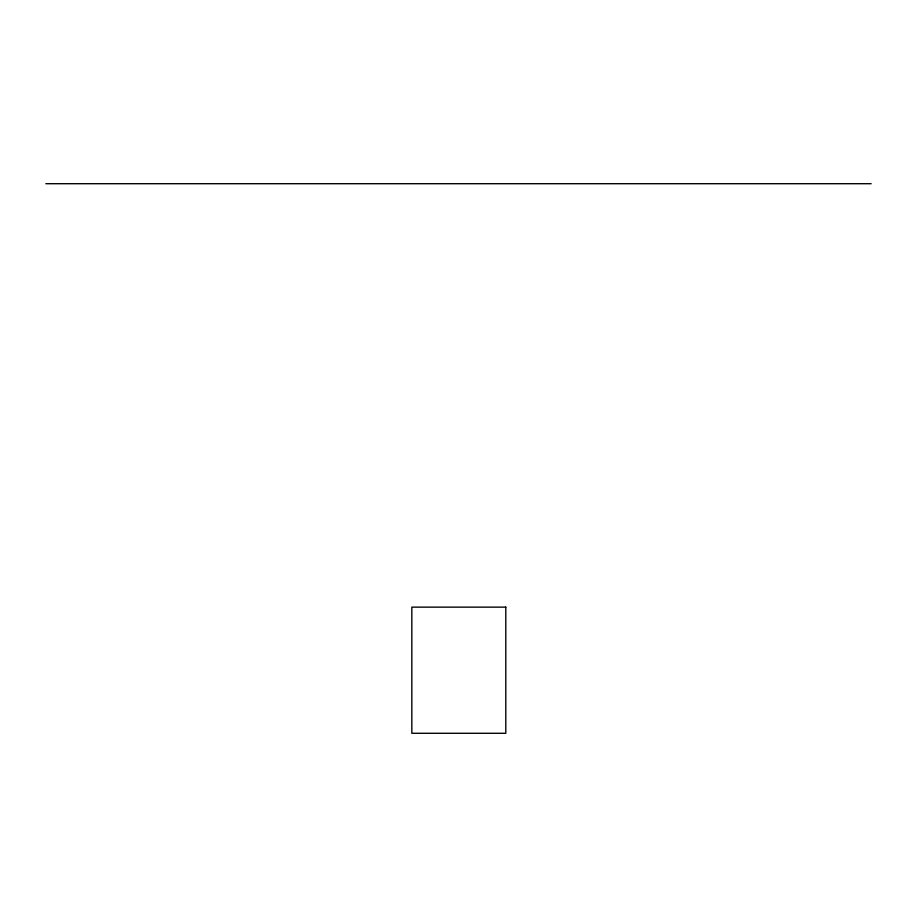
<?xml version="1.0" encoding="UTF-8"?>
<svg xmlns="http://www.w3.org/2000/svg" width="917" height="917" viewBox="0 0 917 917"><rect width="100%" height="100%" fill="white"/><g stroke="black" fill="none" stroke-linecap="round" stroke-linejoin="round"><path stroke-width="1.38" d="M45.85 183.709L871.15 183.709M505.794 607.134L411.825 607.134L411.825 733.291L505.794 733.291L505.794 607.134"/></g></svg>
